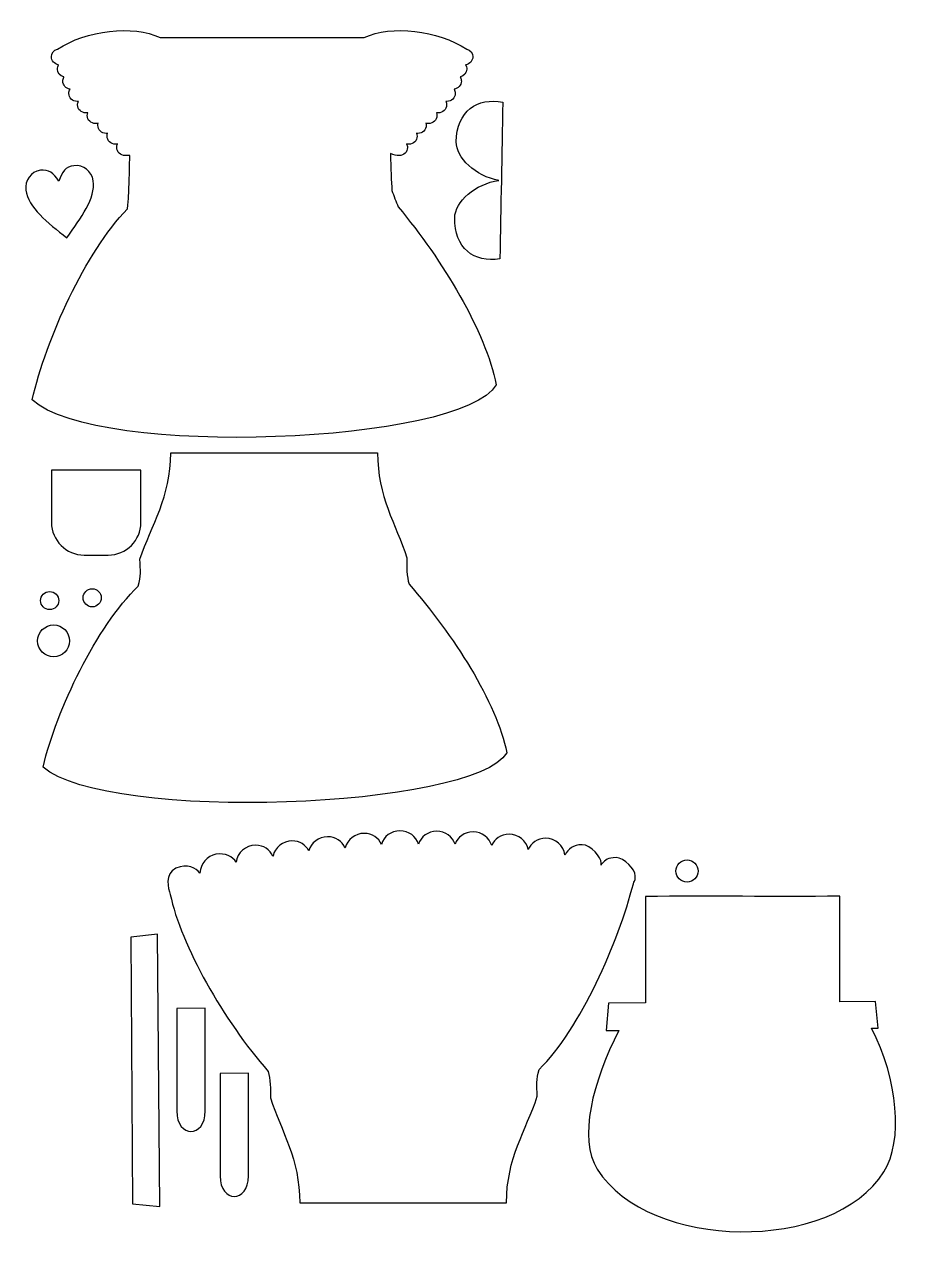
# Model space of a CAD drawing. Header units: millimetres. Extents: x -103 to 88, y -139 to 127.
import ezdxf

# ---------------------------------------------------------------- set-up
doc = ezdxf.new("R2010")
doc.units = ezdxf.units.MM
doc.header["$MEASUREMENT"] = 0
doc.layers.add('Layer 1', color=7, linetype='Continuous')

msp = doc.modelspace()

# ---------------------------------------------------------------- linework, layer by layer
at = {"layer": 'Layer 1', "color": 51}
for centre, major_axis in [((-97.1103, 2.3888), (0, 1.9647)), ((-87.8864, 2.9862), (0, 1.9647)), ((-96.2562, -6.3615), (0, 3.4628))]:
    msp.add_ellipse(centre, major_axis=major_axis, ratio=1, dxfattribs=at)
at = {"layer": 'Layer 1', "color": 131}
msp.add_ellipse((41.1574, -56.2987), major_axis=(0, 2.4052), ratio=1, dxfattribs=at)
at = {"layer": 'Layer 1', "color": 11}
for points, knots in [([(-80.2461, 87.3742), (-89.39, 77.9017), (-97.8388, 59.2855), (-100.8939, 45.9231), (-100.8939, 45.9231), (-87.0546, 33.1653), (-7.4729, 36.3398), (-0.2424, 49.2019), (-0.2424, 49.2019), (-2.494, 60.7686), (-11.8708, 76.266), (-21.4942, 87.7915), (-21.4942, 87.7915), (-22.0098, 89.006), (-22.4658, 90.1891), (-22.8492, 91.3347), (-22.8492, 91.3347), (-23.0003, 93.3421), (-23.0798, 96.1293), (-23.2042, 99.3867), (-23.2042, 99.3867), (-22.4239, 99.0159), (-21.8534, 98.9553), (-21.3003, 98.9438), (-21.3003, 98.9438), (-20.2996, 98.923), (-19.4875, 99.724), (-19.4875, 100.6856), (-19.4875, 100.6856), (-19.4875, 100.9649), (-19.5557, 101.2286), (-19.6772, 101.4624), (-19.6772, 101.4624), (-19.5271, 101.4237), (-19.3694, 101.403), (-19.2065, 101.403), (-19.2065, 101.403), (-18.2056, 101.403), (-17.3935, 102.1829), (-17.3935, 103.1448), (-17.3935, 103.1448), (-17.3935, 103.3661), (-17.4367, 103.578), (-17.515, 103.773), (-17.515, 103.773), (-17.4177, 103.7573), (-17.3179, 103.7491), (-17.2159, 103.7491), (-17.2159, 103.7491), (-16.2148, 103.7491), (-15.4029, 104.5292), (-15.4029, 105.4908), (-15.4029, 105.4908), (-15.4029, 105.6566), (-15.4267, 105.8171), (-15.4719, 105.9691), (-15.4719, 105.9691), (-15.2934, 105.9129), (-15.103, 105.882), (-14.9053, 105.882), (-14.9053, 105.882), (-13.9041, 105.882), (-13.0923, 106.6621), (-13.0923, 107.624), (-13.0923, 107.624), (-13.0923, 107.8388), (-13.1328, 108.0452), (-13.207, 108.2353), (-13.207, 108.2353), (-13.0785, 108.2075), (-12.945, 108.1926), (-12.8078, 108.1926), (-12.8078, 108.1926), (-11.8067, 108.1926), (-10.9948, 108.9726), (-10.9948, 109.9346), (-10.9948, 109.9346), (-10.9948, 110.2057), (-11.0594, 110.4626), (-11.1744, 110.6913), (-11.1744, 110.6913), (-11.1744, 110.6913), (-11.1698, 110.6974), (-11.1698, 110.6974), (-11.1698, 110.6974), (-11.0892, 110.687), (-11.0073, 110.6811), (-10.9238, 110.6811), (-10.9238, 110.6811), (-9.9226, 110.6811), (-9.1107, 111.4611), (-9.1107, 112.4231), (-9.1107, 112.4231), (-9.1107, 112.7576), (-9.2091, 113.0703), (-9.3792, 113.3357), (-9.3792, 113.3357), (-9.3792, 113.3357), (-9.3629, 113.3633), (-9.3629, 113.3633), (-9.3629, 113.3633), (-8.4778, 113.4786), (-7.7954, 114.2072), (-7.7954, 115.0891), (-7.7954, 115.0891), (-7.7954, 115.3951), (-7.8776, 115.6828), (-8.0219, 115.9327), (-8.0219, 115.9327), (-8.0124, 115.9531), (-8.0029, 115.9742), (-7.9933, 115.9948), (-7.9933, 115.9948), (-7.2058, 116.1845), (-6.6223, 116.8689), (-6.6223, 117.6842), (-6.6223, 117.6842), (-6.6223, 118.0178), (-6.7202, 118.3298), (-6.8897, 118.5947), (-6.8897, 118.5947), (-6.8897, 118.5947), (-6.8642, 118.6616), (-6.8642, 118.6616), (-6.8642, 118.6616), (-5.984, 118.7811), (-5.307, 119.5075), (-5.307, 120.3859), (-5.307, 120.3859), (-5.307, 121.1811), (-5.8619, 121.8518), (-6.6199, 122.0606), (-6.6199, 122.0606), (-12.8984, 126.0665), (-23.0585, 127.3607), (-28.8784, 124.5323), (-28.8784, 124.5323), (-28.8784, 124.5323), (-73.1744, 124.5323), (-73.1744, 124.5323), (-73.1744, 124.5323), (-78.9945, 127.3607), (-89.1545, 126.0665), (-95.4331, 122.0606), (-95.4331, 122.0606), (-96.1909, 121.8518), (-96.7458, 121.1811), (-96.7458, 120.3859), (-96.7458, 120.3859), (-96.7458, 119.5075), (-96.0687, 118.7811), (-95.189, 118.6616), (-95.189, 118.6616), (-95.189, 118.6616), (-95.1632, 118.5947), (-95.1632, 118.5947), (-95.1632, 118.5947), (-95.3327, 118.3298), (-95.4304, 118.0178), (-95.4304, 117.6842), (-95.4304, 117.6842), (-95.4304, 116.8689), (-94.847, 116.1845), (-94.0597, 115.9948), (-94.0597, 115.9948), (-94.05, 115.9742), (-94.0406, 115.9531), (-94.031, 115.9327), (-94.031, 115.9327), (-94.1752, 115.6828), (-94.2574, 115.3951), (-94.2574, 115.0891), (-94.2574, 115.0891), (-94.2574, 114.2072), (-93.575, 113.4786), (-92.6898, 113.3633), (-92.6898, 113.3633), (-92.6898, 113.3633), (-92.6735, 113.3357), (-92.6735, 113.3357), (-92.6735, 113.3357), (-92.8438, 113.0703), (-92.9421, 112.7576), (-92.9421, 112.4231), (-92.9421, 112.4231), (-92.9421, 111.4611), (-92.1303, 110.6811), (-91.1291, 110.6811), (-91.1291, 110.6811), (-91.0457, 110.6811), (-90.9635, 110.687), (-90.8831, 110.6974), (-90.8831, 110.6974), (-90.8831, 110.6974), (-90.8782, 110.6913), (-90.8782, 110.6913), (-90.8782, 110.6913), (-90.9935, 110.4626), (-91.058, 110.2057), (-91.058, 109.9346), (-91.058, 109.9346), (-91.058, 108.9726), (-90.2462, 108.1926), (-89.2451, 108.1926), (-89.2451, 108.1926), (-89.1078, 108.1926), (-88.9743, 108.2075), (-88.8458, 108.2353), (-88.8458, 108.2353), (-88.9201, 108.0452), (-88.9607, 107.8388), (-88.9607, 107.624), (-88.9607, 107.624), (-88.9607, 106.6621), (-88.1488, 105.882), (-87.1478, 105.882), (-87.1478, 105.882), (-86.9497, 105.882), (-86.7594, 105.9129), (-86.581, 105.9691), (-86.581, 105.9691), (-86.626, 105.8171), (-86.6501, 105.6566), (-86.6501, 105.4908), (-86.6501, 105.4908), (-86.6501, 104.5292), (-85.8381, 103.7491), (-84.8372, 103.7491), (-84.8372, 103.7491), (-84.7351, 103.7491), (-84.6352, 103.7573), (-84.5379, 103.773), (-84.5379, 103.773), (-84.6161, 103.578), (-84.6593, 103.3661), (-84.6593, 103.1448), (-84.6593, 103.1448), (-84.6593, 102.1829), (-83.8475, 101.403), (-82.8464, 101.403), (-82.8464, 101.403), (-82.6835, 101.403), (-82.5258, 101.4237), (-82.3757, 101.4624), (-82.3757, 101.4624), (-82.4971, 101.2286), (-82.5654, 100.9649), (-82.5654, 100.6856), (-82.5654, 100.6856), (-82.5654, 99.724), (-81.7535, 98.9438), (-80.7524, 98.9438), (-80.7524, 98.9438), (-80.5353, 98.9438), (-79.8653, 98.9983), (-79.734, 98.9731), (-79.734, 98.9731), (-79.7544, 98.4207), (-79.9101, 88.5773), (-80.2461, 87.3742)], [0, 0, 0, 0, 0.01538462, 0.01538462, 0.01538462, 0.01538462, 0.03076923, 0.03076923, 0.03076923, 0.03076923, 0.04615385, 0.04615385, 0.04615385, 0.04615385, 0.06153846, 0.06153846, 0.06153846, 0.06153846, 0.07692308, 0.07692308, 0.07692308, 0.07692308, 0.09230769, 0.09230769, 0.09230769, 0.09230769, 0.10769231, 0.10769231, 0.10769231, 0.10769231, 0.12307692, 0.12307692, 0.12307692, 0.12307692, 0.13846154, 0.13846154, 0.13846154, 0.13846154, 0.15384615, 0.15384615, 0.15384615, 0.15384615, 0.16923077, 0.16923077, 0.16923077, 0.16923077, 0.18461538, 0.18461538, 0.18461538, 0.18461538, 0.2, 0.2, 0.2, 0.2, 0.21538462, 0.21538462, 0.21538462, 0.21538462, 0.23076923, 0.23076923, 0.23076923, 0.23076923, 0.24615385, 0.24615385, 0.24615385, 0.24615385, 0.26153846, 0.26153846, 0.26153846, 0.26153846, 0.27692308, 0.27692308, 0.27692308, 0.27692308, 0.29230769, 0.29230769, 0.29230769, 0.29230769, 0.30769231, 0.30769231, 0.30769231, 0.30769231, 0.32307692, 0.32307692, 0.32307692, 0.32307692, 0.33846154, 0.33846154, 0.33846154, 0.33846154, 0.35384615, 0.35384615, 0.35384615, 0.35384615, 0.36923077, 0.36923077, 0.36923077, 0.36923077, 0.38461538, 0.38461538, 0.38461538, 0.38461538, 0.4, 0.4, 0.4, 0.4, 0.41538462, 0.41538462, 0.41538462, 0.41538462, 0.43076923, 0.43076923, 0.43076923, 0.43076923, 0.44615385, 0.44615385, 0.44615385, 0.44615385, 0.46153846, 0.46153846, 0.46153846, 0.46153846, 0.47692308, 0.47692308, 0.47692308, 0.47692308, 0.49230769, 0.49230769, 0.49230769, 0.49230769, 0.50769231, 0.50769231, 0.50769231, 0.50769231, 0.52307692, 0.52307692, 0.52307692, 0.52307692, 0.53846154, 0.53846154, 0.53846154, 0.53846154, 0.55384615, 0.55384615, 0.55384615, 0.55384615, 0.56923077, 0.56923077, 0.56923077, 0.56923077, 0.58461538, 0.58461538, 0.58461538, 0.58461538, 0.6, 0.6, 0.6, 0.6, 0.61538462, 0.61538462, 0.61538462, 0.61538462, 0.63076923, 0.63076923, 0.63076923, 0.63076923, 0.64615385, 0.64615385, 0.64615385, 0.64615385, 0.66153846, 0.66153846, 0.66153846, 0.66153846, 0.67692308, 0.67692308, 0.67692308, 0.67692308, 0.69230769, 0.69230769, 0.69230769, 0.69230769, 0.70769231, 0.70769231, 0.70769231, 0.70769231, 0.72307692, 0.72307692, 0.72307692, 0.72307692, 0.73846154, 0.73846154, 0.73846154, 0.73846154, 0.75384615, 0.75384615, 0.75384615, 0.75384615, 0.76923077, 0.76923077, 0.76923077, 0.76923077, 0.78461538, 0.78461538, 0.78461538, 0.78461538, 0.8, 0.8, 0.8, 0.8, 0.81538462, 0.81538462, 0.81538462, 0.81538462, 0.83076923, 0.83076923, 0.83076923, 0.83076923, 0.84615385, 0.84615385, 0.84615385, 0.84615385, 0.86153846, 0.86153846, 0.86153846, 0.86153846, 0.87692308, 0.87692308, 0.87692308, 0.87692308, 0.89230769, 0.89230769, 0.89230769, 0.89230769, 0.90769231, 0.90769231, 0.90769231, 0.90769231, 0.92307692, 0.92307692, 0.92307692, 0.92307692, 0.93846154, 0.93846154, 0.93846154, 0.93846154, 0.95384615, 0.95384615, 0.95384615, 0.95384615, 0.96923077, 0.96923077, 0.96923077, 0.96923077, 0.98461538, 0.98461538, 0.98461538, 0.98461538, 1, 1, 1, 1]), ([(1.1992, 110.494), (-4.3696, 111.6507), (-8.7953, 108.5532), (-8.9123, 101.9394), (-8.9123, 101.9394), (-8.9728, 98.5166), (-4.7392, 94.4041), (0.3552, 93.5355), (0.3552, 93.5355), (-4.7845, 92.8635), (-9.1843, 88.8917), (-9.245, 85.4595), (-9.245, 85.4595), (-9.362, 78.8455), (-5.0489, 75.5938), (0.5575, 76.5525), (0.5575, 76.5525), (0.7584, 87.9103), (0.9983, 99.1351), (1.1992, 110.494)], [0, 0, 0, 0, 0.2, 0.2, 0.2, 0.2, 0.4, 0.4, 0.4, 0.4, 0.6, 0.6, 0.6, 0.6, 0.8, 0.8, 0.8, 0.8, 1, 1, 1, 1]), ([(-95.096, 93.4104), (-94.4429, 95.4269), (-93.66, 96.4977), (-91.8347, 96.7482), (-91.8347, 96.7482), (-89.8197, 97.0247), (-87.9518, 95.5545), (-87.6653, 93.4666), (-87.6653, 93.4666), (-87.1463, 89.684), (-90.2777, 85.4006), (-93.4092, 81.1172), (-93.4092, 81.1172), (-97.5787, 84.3988), (-101.7482, 87.6805), (-102.2672, 91.463), (-102.2672, 91.463), (-102.5537, 93.551), (-101.1508, 95.4699), (-99.1357, 95.7464), (-99.1357, 95.7464), (-97.3105, 95.9969), (-96.2681, 95.1765), (-95.096, 93.4104)], [0, 0, 0, 0, 0.16666667, 0.16666667, 0.16666667, 0.16666667, 0.33333333, 0.33333333, 0.33333333, 0.33333333, 0.5, 0.5, 0.5, 0.5, 0.66666667, 0.66666667, 0.66666667, 0.66666667, 0.83333333, 0.83333333, 0.83333333, 0.83333333, 1, 1, 1, 1])]:
    msp.add_open_spline(points, degree=3, knots=knots, dxfattribs=at)
at = {"layer": 'Layer 1', "color": 51}
for points, knots in [([(-77.9035, 5.5426), (-87.0475, -3.4348), (-95.4963, -21.0779), (-98.5513, -33.7419), (-98.5513, -33.7419), (-84.7121, -45.8331), (-5.1304, -42.8245), (2.1001, -30.6345), (2.1001, -30.6345), (-0.1514, -19.6724), (-9.5282, -4.9851), (-19.1517, 5.9381), (-19.1517, 5.9381), (-19.5986, 7.6099), (-19.7349, 9.8575), (-19.6182, 11.6853), (-19.6182, 11.6853), (-22.0401, 18.996), (-25.9781, 24.9532), (-25.9781, 34.4268), (-25.9781, 34.4268), (-46.6793, 34.4268), (-48.7466, 34.4268), (-70.8319, 34.4268), (-70.8319, 34.4268), (-70.8319, 24.808), (-75.0316, 18.8144), (-77.5253, 11.3479), (-77.5253, 11.3479), (-77.4019, 8.8538), (-77.2718, 7.6862), (-77.9035, 5.5426)], [0, 0, 0, 0, 0.125, 0.125, 0.125, 0.125, 0.25, 0.25, 0.25, 0.25, 0.375, 0.375, 0.375, 0.375, 0.5, 0.5, 0.5, 0.5, 0.625, 0.625, 0.625, 0.625, 0.75, 0.75, 0.75, 0.75, 0.875, 0.875, 0.875, 0.875, 1, 1, 1, 1]), ([(-77.3089, 30.6647), (-77.3089, 30.6647), (-77.3089, 19.3382), (-77.3089, 19.3382), (-77.3089, 19.3382), (-77.3089, 15.4447), (-80.4945, 12.2592), (-84.388, 12.2592), (-84.388, 12.2592), (-84.388, 12.2592), (-89.6467, 12.2592), (-89.6467, 12.2592), (-89.6467, 12.2592), (-93.5402, 12.2592), (-96.7257, 15.4447), (-96.7257, 19.3382), (-96.7257, 19.3382), (-96.7257, 19.3382), (-96.7257, 30.6647), (-96.7257, 30.6647), (-96.7257, 30.6647), (-96.7257, 30.6647), (-77.3089, 30.6647), (-77.3089, 30.6647)], [0, 0, 0, 0, 0.16666667, 0.16666667, 0.16666667, 0.16666667, 0.33333333, 0.33333333, 0.33333333, 0.33333333, 0.5, 0.5, 0.5, 0.5, 0.66666667, 0.66666667, 0.66666667, 0.66666667, 0.83333333, 0.83333333, 0.83333333, 0.83333333, 1, 1, 1, 1])]:
    msp.add_open_spline(points, degree=3, knots=knots, dxfattribs=at)
at = {"layer": 'Layer 1', "color": 131}
for points, knots in [([(-69.7138, -55.6625), (-67.2653, -54.6531), (-65.2638, -55.5957), (-64.5411, -56.7523), (-64.5411, -56.7523), (-64.3737, -54.6537), (-62.9562, -53.0504), (-61.0352, -52.6619), (-61.0352, -52.6619), (-59.1141, -52.2735), (-57.3706, -53.2505), (-56.6363, -54.3567), (-56.6363, -54.3567), (-56.4863, -52.3064), (-54.446, -50.6867), (-52.5035, -50.6867), (-52.5035, -50.6867), (-50.5609, -50.6867), (-49.3501, -51.6582), (-48.7088, -53.0485), (-48.7088, -53.0485), (-48.7088, -53.0485), (-48.6553, -53.04), (-48.6553, -53.04), (-48.6553, -53.04), (-48.3205, -51.1795), (-46.3955, -49.7629), (-44.5721, -49.7629), (-44.5721, -49.7629), (-42.7486, -49.7629), (-41.5846, -50.6272), (-40.894, -51.8921), (-40.894, -51.8921), (-40.4639, -50.149), (-38.6965, -48.8508), (-36.8609, -48.8508), (-36.8609, -48.8508), (-35.0253, -48.8508), (-33.6811, -49.8395), (-33.0489, -51.2498), (-33.0489, -51.2498), (-33.0489, -51.2498), (-32.9828, -51.245), (-32.9828, -51.245), (-32.9828, -51.245), (-32.5866, -49.458), (-30.7793, -48.1163), (-28.9295, -48.1163), (-28.9295, -48.1163), (-27.0797, -48.1163), (-25.7567, -49.1004), (-25.1221, -50.5054), (-25.1221, -50.5054), (-24.6563, -48.8107), (-23.0344, -47.5598), (-21.114, -47.5598), (-21.114, -47.5598), (-19.1936, -47.5598), (-17.5846, -48.8006), (-17.1115, -50.485), (-17.1115, -50.485), (-16.602, -48.8541), (-15.016, -47.6641), (-13.1402, -47.6641), (-13.1402, -47.6641), (-11.2643, -47.6641), (-9.6804, -48.8521), (-9.1696, -50.4811), (-9.1696, -50.4811), (-8.6187, -48.9167), (-7.1229, -47.7892), (-5.2411, -47.7892), (-5.2411, -47.7892), (-3.3592, -47.7892), (-1.6771, -49.0567), (-1.2236, -50.7685), (-1.2236, -50.7685), (-0.608, -49.3232), (0.7136, -48.3034), (2.6169, -48.3034), (2.6169, -48.3034), (4.5202, -48.3034), (6.4017, -49.7497), (6.7105, -51.6394), (6.7105, -51.6394), (6.7105, -51.6394), (6.7123, -51.6395), (6.7123, -51.6395), (6.7123, -51.6395), (7.3306, -50.1995), (8.6, -49.1846), (10.5484, -49.1846), (10.5484, -49.1846), (12.4968, -49.1846), (14.4884, -50.766), (14.6751, -52.7816), (14.6751, -52.7816), (14.6751, -52.7816), (14.6888, -52.7842), (14.6888, -52.7842), (14.6888, -52.7842), (15.3649, -51.4787), (16.4471, -50.58), (18.4063, -50.58), (18.4063, -50.58), (20.3655, -50.58), (22.5497, -53.4118), (22.5497, -54.5283), (22.5497, -54.5283), (22.5497, -55.6449), (22.5487, -54.6339), (22.5465, -54.6861), (22.5465, -54.6861), (22.587, -54.6991), (22.6288, -54.7117), (22.669, -54.7248), (22.669, -54.7248), (23.4283, -53.9045), (24.0139, -53.3866), (25.7768, -53.3866), (25.7768, -53.3866), (27.5397, -53.3866), (29.9201, -55.9386), (29.9201, -57.335), (29.9201, -57.335), (29.9201, -58.7314), (29.6818, -58.3668), (29.5123, -59.0446), (29.5123, -59.0446), (26.3052, -71.6433), (18.0167, -90.573), (9.0602, -99.3663), (9.0602, -99.3663), (8.4285, -101.5099), (8.5586, -102.6776), (8.682, -105.1717), (8.682, -105.1717), (6.1883, -112.6382), (1.9886, -118.6318), (1.9886, -128.2506), (1.9886, -128.2506), (-20.0967, -128.2506), (-22.164, -128.2506), (-42.8652, -128.2506), (-42.8652, -128.2506), (-42.8652, -118.777), (-46.8032, -112.8198), (-49.225, -105.5091), (-49.225, -105.5091), (-49.1084, -103.6813), (-49.2447, -101.4336), (-49.6916, -99.7619), (-49.6916, -99.7619), (-59.3151, -88.8387), (-68.6919, -72.3282), (-70.9434, -61.3661), (-70.9434, -61.3661), (-71.4128, -60.0353), (-72.2682, -56.9898), (-69.7138, -55.6625)], [0, 0, 0, 0, 0.025, 0.025, 0.025, 0.025, 0.05, 0.05, 0.05, 0.05, 0.075, 0.075, 0.075, 0.075, 0.1, 0.1, 0.1, 0.1, 0.125, 0.125, 0.125, 0.125, 0.15, 0.15, 0.15, 0.15, 0.175, 0.175, 0.175, 0.175, 0.2, 0.2, 0.2, 0.2, 0.225, 0.225, 0.225, 0.225, 0.25, 0.25, 0.25, 0.25, 0.275, 0.275, 0.275, 0.275, 0.3, 0.3, 0.3, 0.3, 0.325, 0.325, 0.325, 0.325, 0.35, 0.35, 0.35, 0.35, 0.375, 0.375, 0.375, 0.375, 0.4, 0.4, 0.4, 0.4, 0.425, 0.425, 0.425, 0.425, 0.45, 0.45, 0.45, 0.45, 0.475, 0.475, 0.475, 0.475, 0.5, 0.5, 0.5, 0.5, 0.525, 0.525, 0.525, 0.525, 0.55, 0.55, 0.55, 0.55, 0.575, 0.575, 0.575, 0.575, 0.6, 0.6, 0.6, 0.6, 0.625, 0.625, 0.625, 0.625, 0.65, 0.65, 0.65, 0.65, 0.675, 0.675, 0.675, 0.675, 0.7, 0.7, 0.7, 0.7, 0.725, 0.725, 0.725, 0.725, 0.75, 0.75, 0.75, 0.75, 0.775, 0.775, 0.775, 0.775, 0.8, 0.8, 0.8, 0.8, 0.825, 0.825, 0.825, 0.825, 0.85, 0.85, 0.85, 0.85, 0.875, 0.875, 0.875, 0.875, 0.9, 0.9, 0.9, 0.9, 0.925, 0.925, 0.925, 0.925, 0.95, 0.95, 0.95, 0.95, 0.975, 0.975, 0.975, 0.975, 1, 1, 1, 1]), ([(74.3025, -61.7431), (74.3025, -61.7431), (74.3025, -84.0424), (74.3025, -84.0424), (74.3025, -84.0424), (74.3025, -84.2568), (74.2942, -84.4631), (74.2786, -84.662), (74.2786, -84.662), (74.2786, -84.662), (82.0428, -84.6142), (82.0428, -84.6142), (82.0428, -84.6142), (82.0428, -84.6142), (82.6583, -90.352), (82.6583, -90.352), (82.6583, -90.352), (82.6583, -90.352), (81.1654, -90.3662), (81.1654, -90.3662), (81.1654, -90.3662), (86.9432, -101.5468), (88.1022, -114.8471), (83.8765, -121.5704), (83.8765, -121.5704), (72.7608, -139.256), (32.8132, -138.6897), (21.6977, -121.0041), (21.6977, -121.0041), (17.5379, -114.3858), (20.6497, -101.9071), (26.3919, -90.8871), (26.3919, -90.8871), (26.3919, -90.8871), (23.6033, -90.9136), (23.6033, -90.9136), (23.6033, -90.9136), (23.6033, -90.9136), (24.1483, -84.971), (24.1483, -84.971), (24.1483, -84.971), (24.1483, -84.971), (32.1636, -84.9217), (32.1636, -84.9217), (32.1636, -84.9217), (32.1317, -84.6446), (32.1148, -84.3517), (32.1148, -84.0424), (32.1148, -84.0424), (32.1148, -84.0424), (32.1148, -61.8132), (32.1148, -61.8132), (32.1148, -61.8132), (46.1133, -61.6544), (60.2113, -61.903), (74.3025, -61.7431)], [0, 0, 0, 0, 0.07142857, 0.07142857, 0.07142857, 0.07142857, 0.14285714, 0.14285714, 0.14285714, 0.14285714, 0.21428571, 0.21428571, 0.21428571, 0.21428571, 0.28571429, 0.28571429, 0.28571429, 0.28571429, 0.35714286, 0.35714286, 0.35714286, 0.35714286, 0.42857143, 0.42857143, 0.42857143, 0.42857143, 0.5, 0.5, 0.5, 0.5, 0.57142857, 0.57142857, 0.57142857, 0.57142857, 0.64285714, 0.64285714, 0.64285714, 0.64285714, 0.71428571, 0.71428571, 0.71428571, 0.71428571, 0.78571429, 0.78571429, 0.78571429, 0.78571429, 0.85714286, 0.85714286, 0.85714286, 0.85714286, 0.92857143, 0.92857143, 0.92857143, 0.92857143, 1, 1, 1, 1]), ([(-79.127, -128.5108), (-79.127, -128.5108), (-79.4838, -70.6162), (-79.4838, -70.6162), (-79.4838, -70.6162), (-79.4838, -70.6162), (-73.7461, -70.0006), (-73.7461, -70.0006), (-73.7461, -70.0006), (-73.7461, -70.0006), (-73.1844, -129.0558), (-73.1844, -129.0558), (-73.1844, -129.0558), (-73.1844, -129.0558), (-79.127, -128.5108), (-79.127, -128.5108)], [0, 0, 0, 0, 0.25, 0.25, 0.25, 0.25, 0.5, 0.5, 0.5, 0.5, 0.75, 0.75, 0.75, 0.75, 1, 1, 1, 1]), ([(-63.3623, -86.0526), (-63.3623, -86.0526), (-63.3623, -108.352), (-63.3623, -108.352), (-63.3623, -108.352), (-63.3623, -114.285), (-69.5397, -114.285), (-69.5397, -108.352), (-69.5397, -108.352), (-69.5397, -108.352), (-69.5397, -86.1228), (-69.5397, -86.1228), (-69.5397, -86.1228), (-69.5397, -86.1228), (-63.3623, -86.0526), (-63.3623, -86.0526)], [0, 0, 0, 0, 0.25, 0.25, 0.25, 0.25, 0.5, 0.5, 0.5, 0.5, 0.75, 0.75, 0.75, 0.75, 1, 1, 1, 1]), ([(-53.968, -100.144), (-53.968, -100.144), (-53.968, -122.4434), (-53.968, -122.4434), (-53.968, -122.4434), (-53.968, -128.3765), (-60.1454, -128.3765), (-60.1454, -122.4434), (-60.1454, -122.4434), (-60.1454, -122.4434), (-60.1454, -100.2142), (-60.1454, -100.2142), (-60.1454, -100.2142), (-60.1454, -100.2142), (-53.968, -100.144), (-53.968, -100.144)], [0, 0, 0, 0, 0.25, 0.25, 0.25, 0.25, 0.5, 0.5, 0.5, 0.5, 0.75, 0.75, 0.75, 0.75, 1, 1, 1, 1])]:
    msp.add_open_spline(points, degree=3, knots=knots, dxfattribs=at)

doc.saveas('drawing.dxf')
